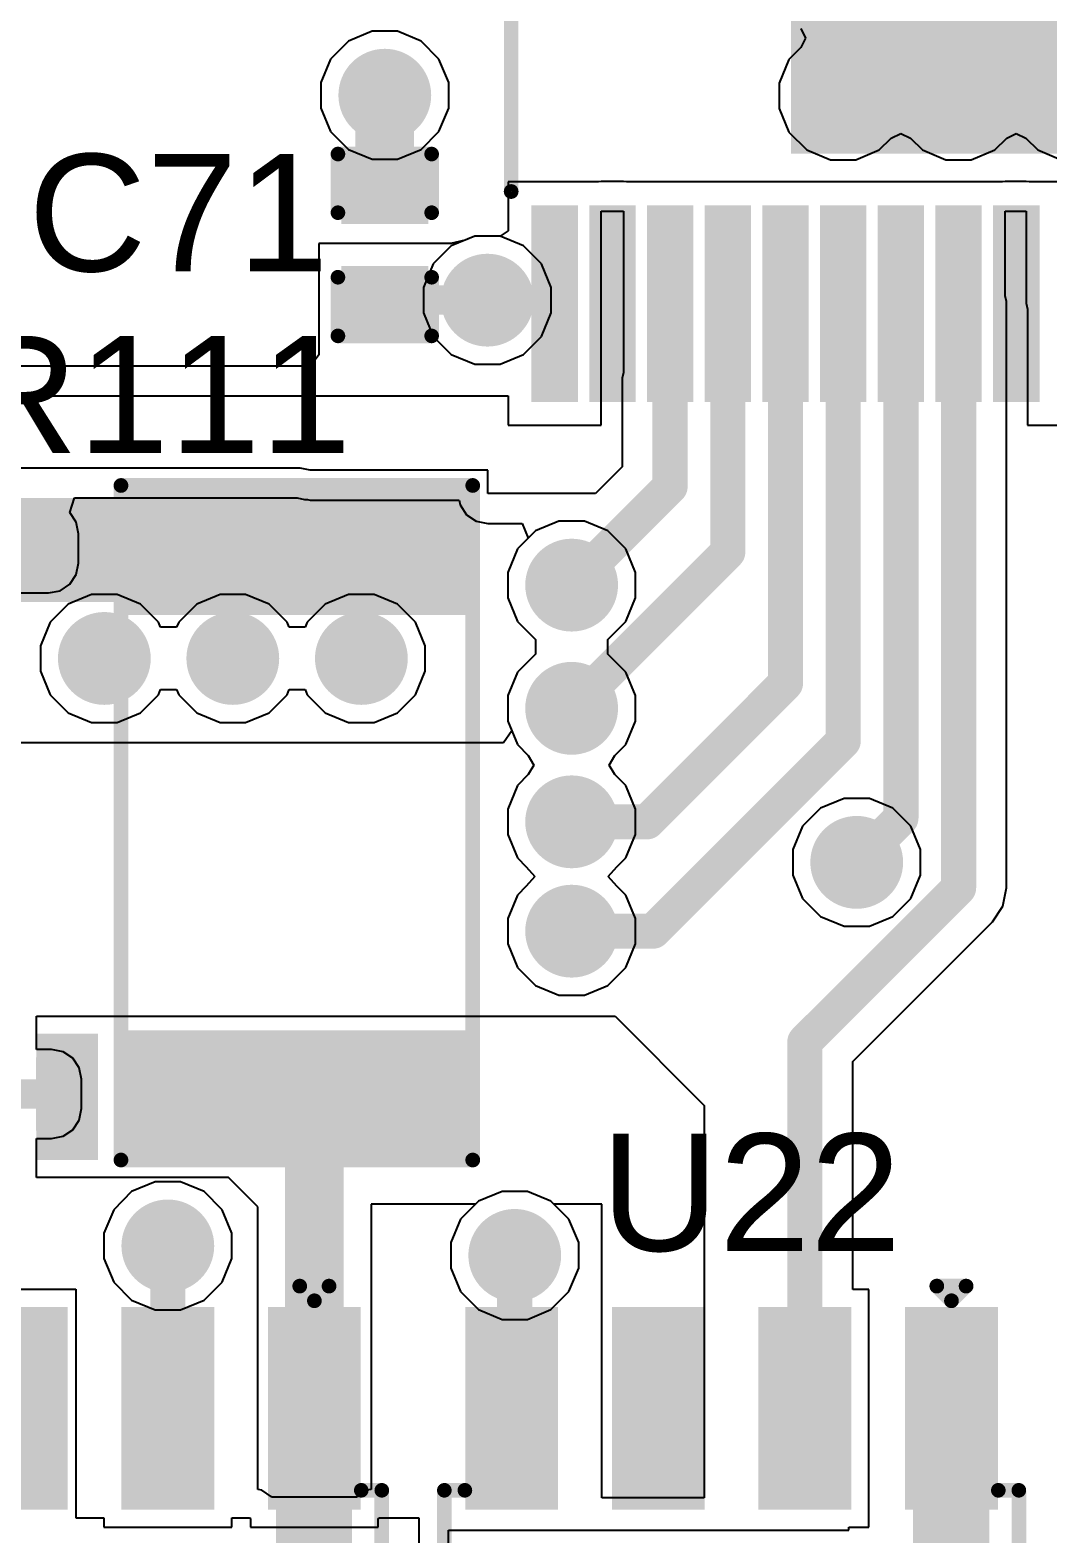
# Model space of a CAD drawing. Header units: millimetres. Extents: x 0 to 5423, y 0 to 5425.
# Drawn here: x 64.41 to 73.23, y 13.68 to 26.7 of the extents above; entities that cross this region are included whole.
import ezdxf

# ---------------------------------------------------------------- set-up
doc = ezdxf.new("R2010")
doc.units = ezdxf.units.MM
for name, color, linetype in [('BottomLayer', 5, 'Continuous'), ('BottomSolder', 6, 'Continuous'), ('TopLayer', 1, 'Continuous'), ('TopOverlay', 2, 'Continuous'), ('TopPaste', 8, 'Continuous'), ('TopSolder', 216, 'Continuous'), ('ViaHoleLayer', 16, 'Continuous')]:
    doc.layers.add(name, color=color, linetype=linetype)
doc.styles.add('Arial', font='', dxfattribs={"height": 0.2})
doc.styles.get('Arial').set_extended_font_data('Arial')

# ---------------------------------------------------------------- blocks, each defined once
blk = doc.blocks.new('N___T___P___56')
at = {"layer": 'TopLayer'}
for points in [[(-0.699, -0.318), (-0.699, 0.318), (-0.241, 0.318), (-0.241, -0.318)], [(0.241, -0.318), (0.241, 0.318), (0.699, 0.318), (0.699, -0.318)], [(-0.385, -0.127), (0.377, -0.127), (0.377, 0.127), (-0.385, 0.127)]]:
    blk.add_hatch(color=1, dxfattribs=at).paths.add_polyline_path(points)
at = {"layer": 'TopPaste'}
for points in [[(-0.699, -0.318), (-0.699, 0.318), (-0.241, 0.318), (-0.241, -0.318)], [(0.241, -0.318), (0.241, 0.318), (0.699, 0.318), (0.699, -0.318)]]:
    blk.add_hatch(color=8, dxfattribs=at).paths.add_polyline_path(points)
blk = doc.blocks.new('N___T___P___57')
at = {"layer": 'TopLayer'}
for points in [[(-0.699, -0.318), (-0.699, 0.318), (-0.241, 0.318), (-0.241, -0.318)], [(0.241, -0.318), (0.241, 0.318), (0.699, 0.318), (0.699, -0.318)], [(-0.384, -0.126), (0.378, -0.126), (0.378, 0.128), (-0.384, 0.128)]]:
    blk.add_hatch(color=1, dxfattribs=at).paths.add_polyline_path(points)
at = {"layer": 'TopPaste'}
for points in [[(-0.699, -0.318), (-0.699, 0.318), (-0.241, 0.318), (-0.241, -0.318)], [(0.241, -0.318), (0.241, 0.318), (0.699, 0.318), (0.699, -0.318)]]:
    blk.add_hatch(color=8, dxfattribs=at).paths.add_polyline_path(points)
blk = doc.blocks.new('SOIC_8_120')
at = {"layer": 'TopLayer'}
for points in [[(-1.925, 2.205), (-1.925, 1.605), (-3.475, 1.605), (-3.475, 2.205)], [(3.475, 2.205), (3.475, 1.605), (1.925, 1.605), (1.925, 2.205)], [(-1.925, 0.935), (-1.925, 0.335), (-3.475, 0.335), (-3.475, 0.935)], [(3.475, 0.935), (3.475, 0.335), (1.925, 0.335), (1.925, 0.935)], [(-1.925, -0.335), (-1.925, -0.935), (-3.475, -0.935), (-3.475, -0.335)], [(3.475, -0.335), (3.475, -0.935), (1.925, -0.935), (1.925, -0.335)], [(-1.925, -1.605), (-1.925, -2.205), (-3.475, -2.205), (-3.475, -1.605)], [(3.475, -1.605), (3.475, -2.205), (1.925, -2.205), (1.925, -1.605)]]:
    blk.add_hatch(color=1, dxfattribs=at).paths.add_polyline_path(points)
at = {"layer": 'TopOverlay'}
blk.add_hatch(color=2, dxfattribs=at).paths.add_polyline_path([(-1.828, 1.571), (-1.498, 1.571), (-1.498, 2.232), (-1.828, 2.232)])
at = {"layer": 'TopPaste'}
for points in [[(-1.925, 2.205), (-1.925, 1.605), (-3.475, 1.605), (-3.475, 2.205)], [(3.475, 2.205), (3.475, 1.605), (1.925, 1.605), (1.925, 2.205)], [(-1.925, 0.935), (-1.925, 0.335), (-3.475, 0.335), (-3.475, 0.935)], [(3.475, 0.935), (3.475, 0.335), (1.925, 0.335), (1.925, 0.935)], [(-1.925, -0.335), (-1.925, -0.935), (-3.475, -0.935), (-3.475, -0.335)], [(3.475, -0.335), (3.475, -0.935), (1.925, -0.935), (1.925, -0.335)], [(-1.925, -1.605), (-1.925, -2.205), (-3.475, -2.205), (-3.475, -1.605)], [(3.475, -1.605), (3.475, -2.205), (1.925, -2.205), (1.925, -1.605)]]:
    blk.add_hatch(color=8, dxfattribs=at).paths.add_polyline_path(points)
at = {"layer": 'TopSolder'}
for points in [[(-1.823, 2.307), (-1.823, 1.503), (-3.577, 1.503), (-3.577, 2.307)], [(3.577, 2.307), (3.577, 1.503), (1.823, 1.503), (1.823, 2.307)], [(-1.823, 1.037), (-1.823, 0.233), (-3.577, 0.233), (-3.577, 1.037)], [(3.577, 1.037), (3.577, 0.233), (1.823, 0.233), (1.823, 1.037)], [(-1.823, -0.233), (-1.823, -1.037), (-3.577, -1.037), (-3.577, -0.233)], [(3.577, -0.233), (3.577, -1.037), (1.823, -1.037), (1.823, -0.233)], [(-1.823, -1.503), (-1.823, -2.307), (-3.577, -2.307), (-3.577, -1.503)], [(3.577, -1.503), (3.577, -2.307), (1.823, -2.307), (1.823, -1.503)]]:
    blk.add_hatch(color=216, dxfattribs=at).paths.add_polyline_path(points)
at = {"layer": 'TopOverlay', "const_width": 0.127}
for points in [[(1.991, 2.489), (-1.991, 2.489)], [(-1.991, 2.311), (-1.991, 2.489)], [(1.991, 2.311), (1.991, 2.489)], [(-3.759, 1.778), (-3.759, 2.032)], [(-3.632, 1.905), (-3.759, 2.032)], [(-3.759, 1.778), (-3.632, 1.905)], [(-1.991, -2.489), (-1.991, -2.311)], [(1.991, -2.489), (1.991, -2.311)], [(1.991, -2.489), (-1.991, -2.489)]]:
    blk.add_lwpolyline(points, dxfattribs=at)
at = {"layer": 'TopOverlay', "const_width": 0.0635}
for points in [[(-2.022, 2.489, 1), (-1.959, 2.489, 1)], [(-2.022, 2.489, 1), (-1.959, 2.489, 1)], [(1.959, 2.489, 1), (2.022, 2.489, 1)], [(1.959, 2.489, 1), (2.022, 2.489, 1)], [(-2.022, 2.311, 1), (-1.959, 2.311, 1)], [(1.959, 2.311, 1), (2.022, 2.311, 1)], [(-3.791, 2.032, 1), (-3.727, 2.032, 1)], [(-3.791, 2.032, 1), (-3.727, 2.032, 1)], [(-3.664, 1.905, 1), (-3.6, 1.905, 1)], [(-3.664, 1.905, 1), (-3.6, 1.905, 1)], [(-3.791, 1.778, 1), (-3.727, 1.778, 1)], [(-3.791, 1.778, 1), (-3.727, 1.778, 1)], [(-2.022, -2.311, 1), (-1.959, -2.311, 1)], [(1.959, -2.311, 1), (2.022, -2.311, 1)], [(-2.022, -2.489, 1), (-1.959, -2.489, 1)], [(-2.022, -2.489, 1), (-1.959, -2.489, 1)], [(1.959, -2.489, 1), (2.022, -2.489, 1)], [(1.959, -2.489, 1), (2.022, -2.489, 1)]]:
    blk.add_lwpolyline(points, format="xyb", close=True, dxfattribs=at)
blk = doc.blocks.new('SOIC_8_121')
at = {"layer": 'TopLayer'}
for points in [[(-1.925, 2.205), (-1.925, 1.605), (-3.475, 1.605), (-3.475, 2.205)], [(3.475, 2.205), (3.475, 1.605), (1.925, 1.605), (1.925, 2.205)], [(-1.925, 0.935), (-1.925, 0.335), (-3.475, 0.335), (-3.475, 0.935)], [(3.475, 0.935), (3.475, 0.335), (1.925, 0.335), (1.925, 0.935)], [(-1.925, -0.335), (-1.925, -0.935), (-3.475, -0.935), (-3.475, -0.335)], [(3.475, -0.335), (3.475, -0.935), (1.925, -0.935), (1.925, -0.335)], [(-1.925, -1.605), (-1.925, -2.205), (-3.475, -2.205), (-3.475, -1.605)], [(3.475, -1.605), (3.475, -2.205), (1.925, -2.205), (1.925, -1.605)]]:
    blk.add_hatch(color=1, dxfattribs=at).paths.add_polyline_path(points)
at = {"layer": 'TopOverlay'}
blk.add_hatch(color=2, dxfattribs=at).paths.add_polyline_path([(-1.828, 1.572), (-1.498, 1.572), (-1.498, 2.232), (-1.828, 2.232)])
at = {"layer": 'TopPaste'}
for points in [[(-1.925, 2.205), (-1.925, 1.605), (-3.475, 1.605), (-3.475, 2.205)], [(3.475, 2.205), (3.475, 1.605), (1.925, 1.605), (1.925, 2.205)], [(-1.925, 0.935), (-1.925, 0.335), (-3.475, 0.335), (-3.475, 0.935)], [(3.475, 0.935), (3.475, 0.335), (1.925, 0.335), (1.925, 0.935)], [(-1.925, -0.335), (-1.925, -0.935), (-3.475, -0.935), (-3.475, -0.335)], [(3.475, -0.335), (3.475, -0.935), (1.925, -0.935), (1.925, -0.335)], [(-1.925, -1.605), (-1.925, -2.205), (-3.475, -2.205), (-3.475, -1.605)], [(3.475, -1.605), (3.475, -2.205), (1.925, -2.205), (1.925, -1.605)]]:
    blk.add_hatch(color=8, dxfattribs=at).paths.add_polyline_path(points)
at = {"layer": 'TopSolder'}
for points in [[(-1.823, 2.307), (-1.823, 1.503), (-3.577, 1.503), (-3.577, 2.307)], [(3.577, 2.307), (3.577, 1.503), (1.823, 1.503), (1.823, 2.307)], [(-1.823, 1.037), (-1.823, 0.233), (-3.577, 0.233), (-3.577, 1.037)], [(3.577, 1.037), (3.577, 0.233), (1.823, 0.233), (1.823, 1.037)], [(-1.823, -0.233), (-1.823, -1.037), (-3.577, -1.037), (-3.577, -0.233)], [(3.577, -0.233), (3.577, -1.037), (1.823, -1.037), (1.823, -0.233)], [(-1.823, -1.503), (-1.823, -2.307), (-3.577, -2.307), (-3.577, -1.503)], [(3.577, -1.503), (3.577, -2.307), (1.823, -2.307), (1.823, -1.503)]]:
    blk.add_hatch(color=216, dxfattribs=at).paths.add_polyline_path(points)
at = {"layer": 'TopOverlay', "const_width": 0.127}
for points in [[(1.991, 2.489), (-1.991, 2.489)], [(-1.991, 2.311), (-1.991, 2.489)], [(1.991, 2.311), (1.991, 2.489)], [(-3.759, 1.778), (-3.759, 2.032)], [(-3.632, 1.905), (-3.759, 2.032)], [(-3.759, 1.778), (-3.632, 1.905)], [(-1.991, -2.489), (-1.991, -2.311)], [(1.991, -2.489), (1.991, -2.311)], [(1.991, -2.489), (-1.991, -2.489)]]:
    blk.add_lwpolyline(points, dxfattribs=at)
at = {"layer": 'TopOverlay', "const_width": 0.0635}
for points in [[(-2.022, 2.489, 1), (-1.959, 2.489, 1)], [(-2.022, 2.489, 1), (-1.959, 2.489, 1)], [(1.959, 2.489, 1), (2.022, 2.489, 1)], [(1.959, 2.489, 1), (2.022, 2.489, 1)], [(-2.022, 2.311, 1), (-1.959, 2.311, 1)], [(1.959, 2.311, 1), (2.022, 2.311, 1)], [(-3.791, 2.032, 1), (-3.727, 2.032, 1)], [(-3.791, 2.032, 1), (-3.727, 2.032, 1)], [(-3.664, 1.905, 1), (-3.6, 1.905, 1)], [(-3.664, 1.905, 1), (-3.6, 1.905, 1)], [(-3.791, 1.778, 1), (-3.727, 1.778, 1)], [(-3.791, 1.778, 1), (-3.727, 1.778, 1)], [(-2.022, -2.311, 1), (-1.959, -2.311, 1)], [(1.959, -2.311, 1), (2.022, -2.311, 1)], [(-2.022, -2.489, 1), (-1.959, -2.489, 1)], [(-2.022, -2.489, 1), (-1.959, -2.489, 1)], [(1.959, -2.489, 1), (2.022, -2.489, 1)], [(1.959, -2.489, 1), (2.022, -2.489, 1)]]:
    blk.add_lwpolyline(points, format="xyb", close=True, dxfattribs=at)
blk = doc.blocks.new('HTSSOP_38_EP_4_4___129')
at = {"layer": 'BottomLayer'}
h = blk.add_hatch(color=5, dxfattribs=at)
edge = h.paths.add_edge_path()
edge.add_arc((1, 0), 0.3, 0, 360)
h = blk.add_hatch(color=5, dxfattribs=at)
edge = h.paths.add_edge_path()
edge.add_arc((1, -1), 0.3, 0, 360)
h = blk.add_hatch(color=5, dxfattribs=at)
edge = h.paths.add_edge_path()
edge.add_arc((1, -2), 0.3, 0, 360)
at = {"layer": 'BottomSolder'}
h = blk.add_hatch(color=6, dxfattribs=at)
edge = h.paths.add_edge_path()
edge.add_arc((1, 0), 0.402, 0, 360)
h = blk.add_hatch(color=6, dxfattribs=at)
edge = h.paths.add_edge_path()
edge.add_arc((1, -1), 0.402, 0, 360)
h = blk.add_hatch(color=6, dxfattribs=at)
edge = h.paths.add_edge_path()
edge.add_arc((1, -2), 0.402, 0, 360)
at = {"layer": 'TopLayer'}
for points in [[(1.45, 2.4), (1.45, -2.4), (-1.45, -2.4), (-1.45, 2.4)], [(3.6, -0.35), (3.6, -0.65), (2, -0.65), (2, -0.35)], [(3.6, -0.85), (3.6, -1.15), (2, -1.15), (2, -0.85)], [(3.6, -1.35), (3.6, -1.65), (2, -1.65), (2, -1.35)], [(3.6, -1.85), (3.6, -2.15), (2, -2.15), (2, -1.85)], [(3.6, -2.35), (3.6, -2.65), (2, -2.65), (2, -2.35)], [(3.6, -2.85), (3.6, -3.15), (2, -3.15), (2, -2.85)], [(3.6, -3.35), (3.6, -3.65), (2, -3.65), (2, -3.35)], [(3.6, -3.85), (3.6, -4.15), (2, -4.15), (2, -3.85)], [(3.6, -4.35), (3.6, -4.65), (2, -4.65), (2, -4.35)]]:
    blk.add_hatch(color=1, dxfattribs=at).paths.add_polyline_path(points)
h = blk.add_hatch(color=1, dxfattribs=at)
edge = h.paths.add_edge_path()
edge.add_arc((1, 0), 0.3, 0, 360)
h = blk.add_hatch(color=1, dxfattribs=at)
edge = h.paths.add_edge_path()
edge.add_arc((1, -1), 0.3, 0, 360)
h = blk.add_hatch(color=1, dxfattribs=at)
edge = h.paths.add_edge_path()
edge.add_arc((1, -2), 0.3, 0, 360)
at = {"layer": 'TopPaste'}
for points in [[(1.45, 2.4), (1.45, -2.4), (-1.45, -2.4), (-1.45, 2.4)], [(3.6, -0.35), (3.6, -0.65), (2, -0.65), (2, -0.35)], [(3.6, -0.85), (3.6, -1.15), (2, -1.15), (2, -0.85)], [(3.6, -1.35), (3.6, -1.65), (2, -1.65), (2, -1.35)], [(3.6, -1.85), (3.6, -2.15), (2, -2.15), (2, -1.85)], [(3.6, -2.35), (3.6, -2.65), (2, -2.65), (2, -2.35)], [(3.6, -2.85), (3.6, -3.15), (2, -3.15), (2, -2.85)], [(3.6, -3.35), (3.6, -3.65), (2, -3.65), (2, -3.35)], [(3.6, -3.85), (3.6, -4.15), (2, -4.15), (2, -3.85)], [(3.6, -4.35), (3.6, -4.65), (2, -4.65), (2, -4.35)]]:
    blk.add_hatch(color=8, dxfattribs=at).paths.add_polyline_path(points)
at = {"layer": 'TopSolder'}
for points in [[(1.501, 2.451), (1.501, -2.451), (-1.501, -2.451), (-1.501, 2.451)], [(3.651, -0.299), (3.651, -0.701), (1.949, -0.701), (1.949, -0.299)], [(3.651, -0.799), (3.651, -1.201), (1.949, -1.201), (1.949, -0.799)], [(3.651, -1.299), (3.651, -1.701), (1.949, -1.701), (1.949, -1.299)], [(3.651, -1.799), (3.651, -2.201), (1.949, -2.201), (1.949, -1.799)], [(3.651, -2.299), (3.651, -2.701), (1.949, -2.701), (1.949, -2.299)], [(3.651, -2.799), (3.651, -3.201), (1.949, -3.201), (1.949, -2.799)], [(3.651, -3.299), (3.651, -3.701), (1.949, -3.701), (1.949, -3.299)], [(3.651, -3.799), (3.651, -4.201), (1.949, -4.201), (1.949, -3.799)], [(3.651, -4.299), (3.651, -4.701), (1.949, -4.701), (1.949, -4.299)]]:
    blk.add_hatch(color=216, dxfattribs=at).paths.add_polyline_path(points)
h = blk.add_hatch(color=216, dxfattribs=at)
edge = h.paths.add_edge_path()
edge.add_arc((1, 0), 0.402, 0, 360)
h = blk.add_hatch(color=216, dxfattribs=at)
edge = h.paths.add_edge_path()
edge.add_arc((1, -1), 0.402, 0, 360)
h = blk.add_hatch(color=216, dxfattribs=at)
edge = h.paths.add_edge_path()
edge.add_arc((1, -2), 0.402, 0, 360)
at = {"layer": 'ViaHoleLayer'}
h = blk.add_hatch(color=16, dxfattribs=at)
edge = h.paths.add_edge_path()
edge.add_arc((1, -1), 0.15, 0, 360)
h = blk.add_hatch(color=16, dxfattribs=at)
edge = h.paths.add_edge_path()
edge.add_arc((1, -2), 0.15, 0, 360)
at = {"layer": 'TopOverlay', "const_width": 0.127}
blk.add_lwpolyline([(1.829, -4.877), (-1.854, -4.877)], dxfattribs=at)
at = {"layer": 'TopOverlay', "const_width": 0.0635}
blk.add_lwpolyline([(1.797, -4.877, 1), (1.861, -4.877, 1)], format="xyb", close=True, dxfattribs=at)
blk = doc.blocks.new('RES_2010_193')
at = {"layer": 'TopLayer'}
for points in [[(-2.8, 1.4), (-1.9, 1.4), (-1.9, -1.4), (-2.8, -1.4)], [(1.9, 1.4), (2.8, 1.4), (2.8, -1.4), (1.9, -1.4)]]:
    blk.add_hatch(color=1, dxfattribs=at).paths.add_polyline_path(points)
at = {"layer": 'TopPaste'}
for points in [[(-2.8, 1.4), (-1.9, 1.4), (-1.9, -1.4), (-2.8, -1.4)], [(1.9, 1.4), (2.8, 1.4), (2.8, -1.4), (1.9, -1.4)]]:
    blk.add_hatch(color=8, dxfattribs=at).paths.add_polyline_path(points)
at = {"layer": 'TopSolder'}
for points in [[(-2.902, 1.502), (-1.798, 1.502), (-1.798, -1.502), (-2.902, -1.502)], [(1.798, 1.502), (2.902, 1.502), (2.902, -1.502), (1.798, -1.502)]]:
    blk.add_hatch(color=216, dxfattribs=at).paths.add_polyline_path(points)
at = {"layer": 'TopOverlay', "const_width": 0.127}
for points in [[(-2.921, -1.524), (-2.921, 1.524)], [(2.921, 1.524), (-2.921, 1.524)], [(2.921, -1.524), (2.921, 1.524)], [(2.921, -1.524), (-2.921, -1.524)]]:
    blk.add_lwpolyline(points, dxfattribs=at)
at = {"layer": 'TopOverlay', "const_width": 0.0635}
for points in [[(-2.953, 1.524, 1), (-2.889, 1.524, 1)], [(-2.953, 1.524, 1), (-2.889, 1.524, 1)], [(2.889, 1.524, 1), (2.953, 1.524, 1)], [(2.889, 1.524, 1), (2.953, 1.524, 1)], [(-2.953, -1.524, 1), (-2.889, -1.524, 1)], [(-2.953, -1.524, 1), (-2.889, -1.524, 1)], [(2.889, -1.524, 1), (2.953, -1.524, 1)], [(2.889, -1.524, 1), (2.953, -1.524, 1)]]:
    blk.add_lwpolyline(points, format="xyb", close=True, dxfattribs=at)
blk = doc.blocks.new('C___0402_355')
at = {"layer": 'TopLayer'}
for points in [[(-0.699, -0.318), (-0.699, 0.318), (-0.241, 0.318), (-0.241, -0.318)], [(0.241, -0.318), (0.241, 0.318), (0.699, 0.318), (0.699, -0.318)]]:
    blk.add_hatch(color=1, dxfattribs=at).paths.add_polyline_path(points)
at = {"layer": 'TopPaste'}
for points in [[(-0.699, -0.318), (-0.699, 0.318), (-0.241, 0.318), (-0.241, -0.318)], [(0.241, -0.318), (0.241, 0.318), (0.699, 0.318), (0.699, -0.318)]]:
    blk.add_hatch(color=8, dxfattribs=at).paths.add_polyline_path(points)
at = {"layer": 'TopSolder'}
for points in [[(-0.758, -0.377), (-0.758, 0.377), (-0.181, 0.377), (-0.181, -0.377)], [(0.181, -0.377), (0.181, 0.377), (0.758, 0.377), (0.758, -0.377)]]:
    blk.add_hatch(color=216, dxfattribs=at).paths.add_polyline_path(points)
at = {"layer": 'TopOverlay', "const_width": 0.127}
for points in [[(-0.787, 0.406), (-0.787, -0.406)], [(-0.787, 0.406), (-0.279, 0.406)], [(0.279, 0.406), (0.787, 0.406)], [(0.787, 0.406), (0.787, -0.406)], [(-0.787, -0.406), (-0.279, -0.406)], [(0.279, -0.406), (0.787, -0.406)]]:
    blk.add_lwpolyline(points, dxfattribs=at)
at = {"layer": 'TopOverlay', "const_width": 0.0635}
for points in [[(-0.819, 0.406, 1), (-0.756, 0.406, 1)], [(-0.819, 0.406, 1), (-0.756, 0.406, 1)], [(-0.311, 0.406, 1), (-0.248, 0.406, 1)], [(0.248, 0.406, 1), (0.311, 0.406, 1)], [(0.756, 0.406, 1), (0.819, 0.406, 1)], [(0.756, 0.406, 1), (0.819, 0.406, 1)], [(-0.819, -0.406, 1), (-0.756, -0.406, 1)], [(-0.819, -0.406, 1), (-0.756, -0.406, 1)], [(-0.311, -0.406, 1), (-0.248, -0.406, 1)], [(0.248, -0.406, 1), (0.311, -0.406, 1)], [(0.756, -0.406, 1), (0.819, -0.406, 1)], [(0.756, -0.406, 1), (0.819, -0.406, 1)]]:
    blk.add_lwpolyline(points, format="xyb", close=True, dxfattribs=at)

msp = doc.modelspace()

# ---------------------------------------------------------------- hatches: boundary and pattern name
at = {"layer": 'BottomLayer'}
h = msp.add_hatch(color=5, dxfattribs=at)
edge = h.paths.add_edge_path()
edge.add_arc((67.488, 26.138), 0.3, 0, 360)
h = msp.add_hatch(color=5, dxfattribs=at)
edge = h.paths.add_edge_path()
edge.add_arc((68.377, 24.363), 0.3, 0, 360)
h = msp.add_hatch(color=5, dxfattribs=at)
edge = h.paths.add_edge_path()
edge.add_arc((69.107, 21.895), 0.3, 0, 360)
h = msp.add_hatch(color=5, dxfattribs=at)
edge = h.paths.add_edge_path()
edge.add_arc((65.058, 21.26), 0.3, 0, 360)
h = msp.add_hatch(color=5, dxfattribs=at)
edge = h.paths.add_edge_path()
edge.add_arc((66.171, 21.26), 0.3, 0, 360)
h = msp.add_hatch(color=5, dxfattribs=at)
edge = h.paths.add_edge_path()
edge.add_arc((67.285, 21.26), 0.3, 0, 360)
h = msp.add_hatch(color=5, dxfattribs=at)
edge = h.paths.add_edge_path()
edge.add_arc((69.107, 20.828), 0.3, 0, 360)
h = msp.add_hatch(color=5, dxfattribs=at)
edge = h.paths.add_edge_path()
edge.add_arc((69.107, 19.845), 0.3, 0, 360)
h = msp.add_hatch(color=5, dxfattribs=at)
edge = h.paths.add_edge_path()
edge.add_arc((71.577, 19.494), 0.3, 0, 360)
h = msp.add_hatch(color=5, dxfattribs=at)
edge = h.paths.add_edge_path()
edge.add_arc((69.107, 18.898), 0.3, 0, 360)
h = msp.add_hatch(color=5, dxfattribs=at)
edge = h.paths.add_edge_path()
edge.add_arc((65.608, 16.172), 0.3, 0, 360)
h = msp.add_hatch(color=5, dxfattribs=at)
edge = h.paths.add_edge_path()
edge.add_arc((68.614, 16.09), 0.3, 0, 360)
at = {"layer": 'BottomSolder'}
h = msp.add_hatch(color=6, dxfattribs=at)
edge = h.paths.add_edge_path()
edge.add_arc((67.488, 26.138), 0.402, 0, 360)
h = msp.add_hatch(color=6, dxfattribs=at)
edge = h.paths.add_edge_path()
edge.add_arc((68.377, 24.363), 0.402, 0, 360)
h = msp.add_hatch(color=6, dxfattribs=at)
edge = h.paths.add_edge_path()
edge.add_arc((69.107, 21.895), 0.402, 0, 360)
h = msp.add_hatch(color=6, dxfattribs=at)
edge = h.paths.add_edge_path()
edge.add_arc((65.058, 21.26), 0.402, 0, 360)
h = msp.add_hatch(color=6, dxfattribs=at)
edge = h.paths.add_edge_path()
edge.add_arc((66.171, 21.26), 0.402, 0, 360)
h = msp.add_hatch(color=6, dxfattribs=at)
edge = h.paths.add_edge_path()
edge.add_arc((67.285, 21.26), 0.402, 0, 360)
h = msp.add_hatch(color=6, dxfattribs=at)
edge = h.paths.add_edge_path()
edge.add_arc((69.107, 20.828), 0.402, 0, 360)
h = msp.add_hatch(color=6, dxfattribs=at)
edge = h.paths.add_edge_path()
edge.add_arc((69.107, 19.845), 0.402, 0, 360)
h = msp.add_hatch(color=6, dxfattribs=at)
edge = h.paths.add_edge_path()
edge.add_arc((71.577, 19.494), 0.402, 0, 360)
h = msp.add_hatch(color=6, dxfattribs=at)
edge = h.paths.add_edge_path()
edge.add_arc((69.107, 18.898), 0.402, 0, 360)
h = msp.add_hatch(color=6, dxfattribs=at)
edge = h.paths.add_edge_path()
edge.add_arc((65.608, 16.172), 0.402, 0, 360)
h = msp.add_hatch(color=6, dxfattribs=at)
edge = h.paths.add_edge_path()
edge.add_arc((68.614, 16.09), 0.402, 0, 360)
at = {"layer": 'TopLayer'}
h = msp.add_hatch(color=1, dxfattribs=at)
edge = h.paths.add_edge_path()
edge.add_arc((67.488, 26.138), 0.3, 0, 360)
h = msp.add_hatch(color=1, dxfattribs=at)
edge = h.paths.add_edge_path()
edge.add_arc((68.377, 24.363), 0.3, 0, 360)
for points in [[(64.292, 21.75), (66.756, 21.75), (66.756, 22.65), (64.292, 22.65)], [(65.003, 18.009), (64.47, 18.009), (64.47, 16.916), (65.003, 16.916)]]:
    msp.add_hatch(color=1, dxfattribs=at).paths.add_polyline_path(points)
h = msp.add_hatch(color=1, dxfattribs=at)
edge = h.paths.add_edge_path()
edge.add_arc((69.107, 21.895), 0.3, 0, 360)
h = msp.add_hatch(color=1, dxfattribs=at)
edge = h.paths.add_edge_path()
edge.add_arc((65.058, 21.26), 0.3, 0, 360)
h = msp.add_hatch(color=1, dxfattribs=at)
edge = h.paths.add_edge_path()
edge.add_arc((66.171, 21.26), 0.3, 0, 360)
h = msp.add_hatch(color=1, dxfattribs=at)
edge = h.paths.add_edge_path()
edge.add_arc((67.285, 21.26), 0.3, 0, 360)
h = msp.add_hatch(color=1, dxfattribs=at)
edge = h.paths.add_edge_path()
edge.add_arc((69.107, 20.828), 0.3, 0, 360)
h = msp.add_hatch(color=1, dxfattribs=at)
edge = h.paths.add_edge_path()
edge.add_arc((69.107, 19.845), 0.3, 0, 360)
h = msp.add_hatch(color=1, dxfattribs=at)
edge = h.paths.add_edge_path()
edge.add_arc((71.577, 19.494), 0.3, 0, 360)
h = msp.add_hatch(color=1, dxfattribs=at)
edge = h.paths.add_edge_path()
edge.add_arc((69.107, 18.898), 0.3, 0, 360)
h = msp.add_hatch(color=1, dxfattribs=at)
edge = h.paths.add_edge_path()
edge.add_arc((65.608, 16.172), 0.3, 0, 360)
h = msp.add_hatch(color=1, dxfattribs=at)
edge = h.paths.add_edge_path()
edge.add_arc((68.614, 16.09), 0.3, 0, 360)
at = {"layer": 'TopSolder'}
h = msp.add_hatch(color=216, dxfattribs=at)
edge = h.paths.add_edge_path()
edge.add_arc((67.488, 26.138), 0.402, 0, 360)
h = msp.add_hatch(color=216, dxfattribs=at)
edge = h.paths.add_edge_path()
edge.add_arc((68.377, 24.363), 0.402, 0, 360)
h = msp.add_hatch(color=216, dxfattribs=at)
edge = h.paths.add_edge_path()
edge.add_arc((69.107, 21.895), 0.402, 0, 360)
h = msp.add_hatch(color=216, dxfattribs=at)
edge = h.paths.add_edge_path()
edge.add_arc((65.058, 21.26), 0.402, 0, 360)
h = msp.add_hatch(color=216, dxfattribs=at)
edge = h.paths.add_edge_path()
edge.add_arc((66.171, 21.26), 0.402, 0, 360)
h = msp.add_hatch(color=216, dxfattribs=at)
edge = h.paths.add_edge_path()
edge.add_arc((67.285, 21.26), 0.402, 0, 360)
h = msp.add_hatch(color=216, dxfattribs=at)
edge = h.paths.add_edge_path()
edge.add_arc((69.107, 20.828), 0.402, 0, 360)
h = msp.add_hatch(color=216, dxfattribs=at)
edge = h.paths.add_edge_path()
edge.add_arc((69.107, 19.845), 0.402, 0, 360)
h = msp.add_hatch(color=216, dxfattribs=at)
edge = h.paths.add_edge_path()
edge.add_arc((71.577, 19.494), 0.402, 0, 360)
h = msp.add_hatch(color=216, dxfattribs=at)
edge = h.paths.add_edge_path()
edge.add_arc((69.107, 18.898), 0.402, 0, 360)
h = msp.add_hatch(color=216, dxfattribs=at)
edge = h.paths.add_edge_path()
edge.add_arc((65.608, 16.172), 0.402, 0, 360)
h = msp.add_hatch(color=216, dxfattribs=at)
edge = h.paths.add_edge_path()
edge.add_arc((68.614, 16.09), 0.402, 0, 360)
at = {"layer": 'ViaHoleLayer'}
h = msp.add_hatch(color=16, dxfattribs=at)
edge = h.paths.add_edge_path()
edge.add_arc((67.488, 26.138), 0.15, 0, 360)
h = msp.add_hatch(color=16, dxfattribs=at)
edge = h.paths.add_edge_path()
edge.add_arc((68.377, 24.363), 0.15, 0, 360)
h = msp.add_hatch(color=16, dxfattribs=at)
edge = h.paths.add_edge_path()
edge.add_arc((69.107, 21.895), 0.15, 0, 360)
h = msp.add_hatch(color=16, dxfattribs=at)
edge = h.paths.add_edge_path()
edge.add_arc((65.058, 21.26), 0.15, 0, 360)
h = msp.add_hatch(color=16, dxfattribs=at)
edge = h.paths.add_edge_path()
edge.add_arc((66.171, 21.26), 0.15, 0, 360)
h = msp.add_hatch(color=16, dxfattribs=at)
edge = h.paths.add_edge_path()
edge.add_arc((67.285, 21.26), 0.15, 0, 360)
h = msp.add_hatch(color=16, dxfattribs=at)
edge = h.paths.add_edge_path()
edge.add_arc((69.107, 20.828), 0.15, 0, 360)
h = msp.add_hatch(color=16, dxfattribs=at)
edge = h.paths.add_edge_path()
edge.add_arc((69.107, 19.845), 0.15, 0, 360)
h = msp.add_hatch(color=16, dxfattribs=at)
edge = h.paths.add_edge_path()
edge.add_arc((71.577, 19.494), 0.15, 0, 360)
h = msp.add_hatch(color=16, dxfattribs=at)
edge = h.paths.add_edge_path()
edge.add_arc((69.107, 18.898), 0.15, 0, 360)
h = msp.add_hatch(color=16, dxfattribs=at)
edge = h.paths.add_edge_path()
edge.add_arc((65.608, 16.172), 0.15, 0, 360)
h = msp.add_hatch(color=16, dxfattribs=at)
edge = h.paths.add_edge_path()
edge.add_arc((68.614, 16.09), 0.15, 0, 360)

# ---------------------------------------------------------------- linework, layer by layer
at = {"layer": 'BottomLayer'}
for p, q in [((71.093, 26.716), (71.132, 26.633)), ((67.174, 26.607), (67.018, 26.451)), ((67.378, 26.692), (67.174, 26.607)), ((67.598, 26.692), (67.378, 26.692)), ((67.802, 26.607), (67.598, 26.692)), ((67.957, 26.451), (67.802, 26.607)), ((71.132, 26.633), (71.093, 26.55)), ((67.018, 26.451), (66.934, 26.248)), ((68.042, 26.248), (67.957, 26.451)), ((70.99, 26.447), (70.906, 26.243)), ((71.093, 26.55), (70.99, 26.447)), ((66.934, 26.248), (66.934, 26.027)), ((68.042, 26.027), (68.042, 26.248)), ((70.906, 26.243), (70.906, 26.023)), ((66.934, 26.027), (67.018, 25.824)), ((67.957, 25.824), (68.042, 26.027)), ((70.906, 26.023), (70.99, 25.819)), ((67.018, 25.824), (67.174, 25.668)), ((67.802, 25.668), (67.957, 25.824)), ((70.99, 25.819), (71.146, 25.664)), ((71.877, 25.767), (71.96, 25.805)), ((71.96, 25.805), (72.043, 25.767)), ((72.877, 25.767), (72.96, 25.805)), ((72.96, 25.805), (73.043, 25.767)), ((67.174, 25.668), (67.378, 25.584)), ((67.598, 25.584), (67.802, 25.668)), ((71.146, 25.664), (71.349, 25.579)), ((71.57, 25.579), (71.773, 25.664)), ((71.773, 25.664), (71.877, 25.767)), ((72.043, 25.767), (72.146, 25.664)), ((72.146, 25.664), (72.349, 25.579)), ((72.57, 25.579), (72.773, 25.664)), ((72.773, 25.664), (72.877, 25.767)), ((73.043, 25.767), (73.146, 25.664)), ((73.146, 25.664), (73.349, 25.579)), ((67.378, 25.584), (67.598, 25.584)), ((71.349, 25.579), (71.57, 25.579)), ((72.349, 25.579), (72.57, 25.579)), ((68.267, 24.917), (68.063, 24.833)), ((68.487, 24.917), (68.267, 24.917)), ((68.691, 24.833), (68.487, 24.917)), ((68.063, 24.833), (67.907, 24.677)), ((68.846, 24.677), (68.691, 24.833)), ((67.907, 24.677), (67.823, 24.473)), ((68.931, 24.473), (68.846, 24.677)), ((67.823, 24.473), (67.823, 24.253)), ((68.931, 24.253), (68.931, 24.473)), ((67.823, 24.253), (67.907, 24.049)), ((68.846, 24.049), (68.931, 24.253)), ((67.907, 24.049), (68.063, 23.893)), ((68.691, 23.893), (68.846, 24.049)), ((68.063, 23.893), (68.267, 23.809)), ((68.487, 23.809), (68.691, 23.893)), ((68.267, 23.809), (68.487, 23.809)), ((68.996, 22.449), (68.793, 22.364)), ((69.217, 22.449), (68.996, 22.449)), ((69.42, 22.364), (69.217, 22.449)), ((68.793, 22.364), (68.637, 22.209)), ((69.576, 22.209), (69.42, 22.364)), ((68.637, 22.209), (68.553, 22.005)), ((69.661, 22.005), (69.576, 22.209)), ((68.553, 22.005), (68.553, 21.785)), ((69.661, 21.785), (69.661, 22.005)), ((64.948, 21.814), (64.744, 21.729)), ((65.168, 21.814), (64.948, 21.814)), ((65.372, 21.729), (65.168, 21.814)), ((66.061, 21.814), (65.858, 21.729)), ((66.282, 21.814), (66.061, 21.814)), ((66.485, 21.729), (66.282, 21.814)), ((67.174, 21.814), (66.971, 21.729)), ((67.395, 21.814), (67.174, 21.814)), ((67.598, 21.729), (67.395, 21.814)), ((68.553, 21.785), (68.637, 21.581)), ((69.576, 21.581), (69.661, 21.785)), ((64.744, 21.729), (64.588, 21.574)), ((65.528, 21.574), (65.372, 21.729)), ((65.858, 21.729), (65.702, 21.574)), ((66.641, 21.574), (66.485, 21.729)), ((66.971, 21.729), (66.815, 21.574)), ((67.754, 21.574), (67.598, 21.729)), ((64.588, 21.574), (64.504, 21.37)), ((65.546, 21.53), (65.528, 21.574)), ((65.683, 21.53), (65.546, 21.53)), ((65.702, 21.574), (65.683, 21.53)), ((66.659, 21.53), (66.641, 21.574)), ((66.797, 21.53), (66.659, 21.53)), ((66.815, 21.574), (66.797, 21.53)), ((67.839, 21.37), (67.754, 21.574)), ((68.637, 21.581), (68.793, 21.425)), ((69.42, 21.425), (69.576, 21.581)), ((64.504, 21.37), (64.504, 21.15)), ((67.839, 21.15), (67.839, 21.37)), ((68.793, 21.425), (68.793, 21.425)), ((68.793, 21.425), (68.793, 21.298)), ((69.42, 21.298), (69.42, 21.425)), ((69.42, 21.425), (69.42, 21.425)), ((68.793, 21.298), (68.637, 21.142)), ((68.793, 21.298), (68.793, 21.298)), ((69.576, 21.142), (69.42, 21.298)), ((69.42, 21.298), (69.42, 21.298)), ((64.504, 21.15), (64.588, 20.946)), ((67.754, 20.946), (67.839, 21.15)), ((68.637, 21.142), (68.553, 20.938)), ((69.661, 20.938), (69.576, 21.142)), ((65.528, 20.946), (65.546, 20.99)), ((65.546, 20.99), (65.683, 20.99)), ((65.683, 20.99), (65.702, 20.946)), ((66.641, 20.946), (66.659, 20.99)), ((66.659, 20.99), (66.797, 20.99)), ((66.797, 20.99), (66.815, 20.946)), ((64.588, 20.946), (64.744, 20.79)), ((65.372, 20.79), (65.528, 20.946)), ((65.702, 20.946), (65.858, 20.79)), ((66.485, 20.79), (66.641, 20.946)), ((66.815, 20.946), (66.971, 20.79)), ((67.598, 20.79), (67.754, 20.946)), ((68.553, 20.938), (68.553, 20.718)), ((69.661, 20.718), (69.661, 20.938)), ((64.744, 20.79), (64.948, 20.706)), ((65.168, 20.706), (65.372, 20.79)), ((65.858, 20.79), (66.061, 20.706)), ((66.282, 20.706), (66.485, 20.79)), ((66.971, 20.79), (67.174, 20.706)), ((67.395, 20.706), (67.598, 20.79)), ((68.553, 20.718), (68.637, 20.514)), ((69.576, 20.514), (69.661, 20.718)), ((64.948, 20.706), (65.168, 20.706)), ((66.061, 20.706), (66.282, 20.706)), ((67.174, 20.706), (67.395, 20.706)), ((68.637, 20.514), (68.731, 20.42)), ((69.482, 20.42), (69.576, 20.514)), ((68.731, 20.42), (68.78, 20.337)), ((68.78, 20.337), (68.731, 20.254)), ((69.433, 20.337), (69.482, 20.42)), ((69.482, 20.254), (69.433, 20.337)), ((68.731, 20.254), (68.637, 20.159)), ((69.576, 20.159), (69.482, 20.254)), ((68.637, 20.159), (68.553, 19.956)), ((69.661, 19.956), (69.576, 20.159)), ((68.553, 19.956), (68.553, 19.735)), ((69.661, 19.735), (69.661, 19.956)), ((71.263, 19.964), (71.108, 19.808)), ((71.467, 20.048), (71.263, 19.964)), ((71.687, 20.048), (71.467, 20.048)), ((71.891, 19.964), (71.687, 20.048)), ((72.047, 19.808), (71.891, 19.964)), ((71.108, 19.808), (71.023, 19.604)), ((72.131, 19.604), (72.047, 19.808)), ((68.553, 19.735), (68.637, 19.532)), ((69.576, 19.532), (69.661, 19.735)), ((71.023, 19.604), (71.023, 19.384)), ((72.131, 19.384), (72.131, 19.604)), ((68.637, 19.532), (68.714, 19.454)), ((68.714, 19.454), (68.789, 19.372)), ((69.424, 19.372), (69.499, 19.454)), ((69.499, 19.454), (69.576, 19.532)), ((68.714, 19.289), (68.637, 19.211)), ((68.789, 19.372), (68.714, 19.289)), ((69.499, 19.289), (69.424, 19.372)), ((69.576, 19.211), (69.499, 19.289)), ((71.023, 19.384), (71.108, 19.18)), ((72.047, 19.18), (72.131, 19.384)), ((68.637, 19.211), (68.553, 19.008)), ((69.661, 19.008), (69.576, 19.211)), ((71.108, 19.18), (71.263, 19.024)), ((71.891, 19.024), (72.047, 19.18)), ((71.263, 19.024), (71.467, 18.94)), ((71.687, 18.94), (71.891, 19.024)), ((68.553, 19.008), (68.553, 18.787)), ((69.661, 18.787), (69.661, 19.008)), ((71.467, 18.94), (71.687, 18.94)), ((68.553, 18.787), (68.637, 18.584)), ((69.576, 18.584), (69.661, 18.787)), ((68.637, 18.584), (68.793, 18.428)), ((69.42, 18.428), (69.576, 18.584)), ((68.793, 18.428), (68.996, 18.344)), ((69.217, 18.344), (69.42, 18.428)), ((68.996, 18.344), (69.217, 18.344)), ((65.498, 16.726), (65.294, 16.642)), ((65.718, 16.726), (65.498, 16.726)), ((65.922, 16.642), (65.718, 16.726)), ((65.294, 16.642), (65.139, 16.486)), ((66.078, 16.486), (65.922, 16.642)), ((68.3, 16.56), (68.144, 16.404)), ((68.504, 16.644), (68.3, 16.56)), ((68.724, 16.644), (68.504, 16.644)), ((68.928, 16.56), (68.724, 16.644)), ((69.084, 16.404), (68.928, 16.56)), ((65.139, 16.486), (65.054, 16.282)), ((66.162, 16.282), (66.078, 16.486)), ((65.054, 16.282), (65.054, 16.062)), ((66.162, 16.062), (66.162, 16.282)), ((68.144, 16.404), (68.06, 16.201)), ((69.168, 16.201), (69.084, 16.404)), ((68.06, 16.201), (68.06, 15.98)), ((69.168, 15.98), (69.168, 16.201)), ((65.054, 16.062), (65.139, 15.858)), ((66.078, 15.858), (66.162, 16.062)), ((68.06, 15.98), (68.144, 15.777)), ((69.084, 15.777), (69.168, 15.98)), ((65.139, 15.858), (65.294, 15.703)), ((65.922, 15.703), (66.078, 15.858)), ((68.144, 15.777), (68.3, 15.621)), ((68.928, 15.621), (69.084, 15.777)), ((65.294, 15.703), (65.498, 15.618)), ((65.718, 15.618), (65.922, 15.703)), ((65.498, 15.618), (65.718, 15.618)), ((68.3, 15.621), (68.504, 15.536)), ((68.504, 15.536), (68.724, 15.536)), ((68.724, 15.536), (68.928, 15.621))]:
    msp.add_line(p, q, dxfattribs=at)
at = {"layer": 'TopLayer'}
for p, q in [((69.339, 25.387), (68.556, 25.387)), ((68.556, 25.387), (68.556, 24.963)), ((69.364, 25.392), (69.339, 25.387)), ((69.556, 25.392), (69.364, 25.392)), ((69.581, 25.387), (69.556, 25.392)), ((72.839, 25.387), (69.581, 25.387)), ((72.864, 25.392), (72.839, 25.387)), ((72.89, 25.392), (72.864, 25.392)), ((73.02, 25.392), (72.89, 25.392)), ((72.89, 25.392), (72.89, 25.392)), ((73.045, 25.392), (73.02, 25.392)), ((73.02, 25.392), (73.02, 25.392)), ((73.07, 25.387), (73.045, 25.392)), ((73.364, 25.387), (73.07, 25.387)), ((69.364, 23.279), (69.364, 25.133)), ((69.364, 25.133), (69.556, 25.133)), ((69.556, 25.133), (69.556, 23.736)), ((72.864, 24.4), (72.864, 25.133)), ((72.864, 25.133), (72.89, 25.133)), ((72.89, 25.133), (72.89, 25.133)), ((72.89, 25.133), (73.02, 25.133)), ((73.02, 25.133), (73.02, 25.133)), ((73.02, 25.133), (73.045, 25.133)), ((73.045, 25.133), (73.045, 24.338)), ((68.183, 24.882), (68.059, 24.854)), ((68.267, 24.917), (68.183, 24.882)), ((68.487, 24.917), (68.267, 24.917)), ((68.556, 24.963), (68.487, 24.917)), ((68.059, 24.854), (66.916, 24.854)), ((66.916, 24.854), (66.916, 23.889)), ((68.059, 24.854), (68.059, 24.854)), ((68.059, 24.854), (68.059, 24.854)), ((72.874, 24.35), (72.864, 24.4)), ((72.874, 19.272), (72.874, 24.35)), ((73.045, 24.338), (73.056, 24.286)), ((73.056, 24.286), (73.056, 23.279)), ((66.916, 23.889), (66.843, 23.792)), ((66.843, 23.792), (60.584, 23.792)), ((69.556, 23.736), (69.546, 23.686)), ((69.546, 23.686), (69.546, 22.92)), ((60.584, 23.533), (68.556, 23.533)), ((68.556, 23.533), (68.556, 23.279)), ((68.556, 23.279), (69.364, 23.279)), ((73.056, 23.279), (73.364, 23.279)), ((66.756, 22.909), (64.292, 22.909)), ((66.842, 22.891), (66.756, 22.909)), ((68.38, 22.891), (66.842, 22.891)), ((68.38, 22.688), (68.38, 22.891)), ((69.546, 22.92), (69.313, 22.688)), ((69.313, 22.688), (68.38, 22.688)), ((64.758, 22.523), (64.798, 22.65)), ((64.798, 22.65), (66.73, 22.65)), ((66.73, 22.65), (66.791, 22.637)), ((66.791, 22.637), (66.817, 22.637)), ((66.817, 22.637), (66.842, 22.632)), ((66.842, 22.632), (68.132, 22.632)), ((68.132, 22.632), (68.141, 22.589)), ((68.141, 22.589), (68.197, 22.504)), ((64.814, 22.439), (64.758, 22.523)), ((64.834, 22.34), (64.814, 22.439)), ((68.197, 22.504), (68.281, 22.448)), ((68.281, 22.448), (68.38, 22.429)), ((68.38, 22.429), (68.677, 22.429)), ((68.677, 22.429), (68.73, 22.302)), ((64.834, 22.086), (64.834, 22.34)), ((68.73, 22.302), (68.637, 22.209)), ((68.637, 22.209), (68.553, 22.005)), ((64.814, 21.987), (64.834, 22.086)), ((64.674, 21.847), (64.758, 21.903)), ((64.758, 21.903), (64.814, 21.987)), ((68.553, 22.005), (68.553, 21.785)), ((64.284, 21.827), (64.575, 21.827)), ((64.575, 21.827), (64.674, 21.847)), ((68.553, 21.785), (68.637, 21.581)), ((68.637, 21.581), (68.793, 21.425)), ((68.793, 21.425), (68.793, 21.425)), ((68.793, 21.425), (68.793, 21.298)), ((68.793, 21.298), (68.637, 21.142)), ((68.793, 21.298), (68.793, 21.298)), ((68.637, 21.142), (68.553, 20.938)), ((68.553, 20.938), (68.553, 20.718)), ((68.553, 20.718), (68.588, 20.633)), ((68.588, 20.633), (68.517, 20.528)), ((68.517, 20.528), (63.183, 20.528)), ((72.843, 19.114), (72.874, 19.272)), ((72.753, 18.979), (72.843, 19.114)), ((71.543, 17.769), (72.753, 18.979)), ((64.47, 17.874), (64.47, 18.161)), ((64.47, 18.161), (69.485, 18.161)), ((69.485, 18.161), (70.256, 17.389)), ((64.601, 17.874), (64.47, 17.874)), ((64.701, 17.854), (64.601, 17.874)), ((64.785, 17.798), (64.701, 17.854)), ((64.841, 17.714), (64.785, 17.798)), ((64.86, 17.615), (64.841, 17.714)), ((71.543, 15.794), (71.543, 17.769)), ((64.86, 17.361), (64.86, 17.615)), ((64.841, 17.262), (64.86, 17.361)), ((70.256, 17.389), (70.256, 13.99)), ((64.785, 17.178), (64.841, 17.262)), ((64.47, 16.764), (64.47, 17.102)), ((64.47, 17.102), (64.601, 17.102)), ((64.601, 17.102), (64.701, 17.122)), ((64.701, 17.122), (64.785, 17.178)), ((66.134, 16.764), (64.47, 16.764)), ((66.388, 16.51), (66.134, 16.764)), ((68.3, 16.56), (68.275, 16.535)), ((68.504, 16.644), (68.3, 16.56)), ((68.724, 16.644), (68.504, 16.644)), ((68.928, 16.56), (68.724, 16.644)), ((68.952, 16.535), (68.928, 16.56)), ((66.388, 14.063), (66.388, 16.51)), ((68.275, 16.535), (67.369, 16.535)), ((67.369, 16.535), (67.369, 14.063)), ((69.368, 16.535), (68.952, 16.535)), ((69.368, 13.99), (69.368, 16.535)), ((63.704, 15.798), (64.812, 15.798)), ((64.812, 15.798), (64.812, 13.817)), ((71.682, 15.794), (71.543, 15.794)), ((71.682, 13.736), (71.682, 15.794)), ((66.423, 14.056), (66.388, 14.063)), ((66.507, 14), (66.423, 14.056)), ((66.511, 13.995), (66.507, 14)), ((67.246, 13.995), (66.511, 13.995)), ((67.249, 14), (67.246, 13.995)), ((67.333, 14.056), (67.249, 14)), ((67.369, 14.063), (67.333, 14.056)), ((70.256, 13.99), (69.368, 13.99)), ((64.812, 13.817), (65.054, 13.817)), ((65.054, 13.817), (65.054, 13.736)), ((66.162, 13.736), (66.162, 13.817)), ((66.162, 13.817), (66.315, 13.817)), ((66.315, 13.817), (66.324, 13.811)), ((66.324, 13.811), (66.324, 13.736)), ((67.432, 13.811), (67.441, 13.817)), ((67.432, 13.736), (67.432, 13.811)), ((67.441, 13.817), (67.782, 13.817)), ((67.782, 13.817), (67.782, 13.71)), ((65.054, 13.736), (66.162, 13.736)), ((66.324, 13.736), (67.432, 13.736)), ((67.782, 13.71), (67.782, 7.11)), ((68.041, 7.11), (68.041, 13.71)), ((68.041, 13.71), (71.51, 13.71)), ((71.51, 13.71), (71.51, 13.736)), ((71.51, 13.736), (71.682, 13.736))]:
    msp.add_line(p, q, dxfattribs=at)
for points, const_width in [([(67.488, 25.332), (67.488, 26.138)], 0.508), ([(67.77, 24.363), (68.377, 24.363)], 0.254), ([(68.377, 24.363), (68.96, 24.363)], 0.254), ([(72.46, 19.272), (72.46, 24.35)], 0.305), ([(70.46, 22.181), (70.46, 24.333)], 0.305), ([(70.96, 21.044), (70.96, 24.333)], 0.305), ([(71.46, 20.544), (71.46, 24.333)], 0.305), ([(71.96, 19.876), (71.96, 24.321)], 0.305), ([(69.96, 22.748), (69.96, 23.686)], 0.305), ([(69.107, 21.895), (69.96, 22.748)], 0.305), ([(66.7, 22.162), (66.726, 22.187)], 0.508), ([(69.107, 20.828), (70.46, 22.181)], 0.305), ([(69.761, 19.845), (70.96, 21.044)], 0.305), ([(69.813, 18.898), (71.46, 20.544)], 0.305), ([(69.107, 19.845), (69.761, 19.845)], 0.305), ([(71.577, 19.494), (71.96, 19.876)], 0.305), ([(71.128, 17.941), (72.46, 19.272)], 0.305), ([(69.107, 18.898), (69.813, 18.898)], 0.305), ([(71.128, 14.799), (71.128, 17.941)], 0.305), ([(66.878, 14.765), (66.878, 17.411)], 0.508), ([(65.608, 14.783), (65.608, 16.172)], 0.305), ([(68.614, 14.803), (68.614, 16.09)], 0.305)]:
    msp.add_lwpolyline(points, dxfattribs=dict(at, const_width=const_width))
for points, const_width in [([(67.361, 26.138, 1), (67.615, 26.138, 1)], 0.254), ([(67.361, 25.332, 1), (67.615, 25.332, 1)], 0.254), ([(67.706, 24.363, 1), (67.833, 24.363, 1)], 0.127), ([(68.313, 24.363, 1), (68.44, 24.363, 1)], 0.127), ([(68.313, 24.363, 1), (68.44, 24.363, 1)], 0.127), ([(68.896, 24.363, 1), (69.023, 24.363, 1)], 0.127), ([(72.384, 24.35, 1), (72.536, 24.35, 1)], 0.152), ([(70.384, 24.333, 1), (70.536, 24.333, 1)], 0.152), ([(70.883, 24.333, 1), (71.036, 24.333, 1)], 0.152), ([(71.384, 24.333, 1), (71.536, 24.333, 1)], 0.152), ([(71.883, 24.321, 1), (72.036, 24.321, 1)], 0.152), ([(69.884, 23.686, 1), (70.036, 23.686, 1)], 0.152), ([(69.884, 22.748, 1), (70.036, 22.748, 1)], 0.152), ([(69.884, 22.748, 1), (70.036, 22.748, 1)], 0.152), ([(66.573, 22.162, 1), (66.827, 22.162, 1)], 0.254), ([(66.599, 22.187, 1), (66.853, 22.187, 1)], 0.254), ([(70.384, 22.181, 1), (70.536, 22.181, 1)], 0.152), ([(70.384, 22.181, 1), (70.536, 22.181, 1)], 0.152), ([(69.03, 21.895, 1), (69.183, 21.895, 1)], 0.152), ([(70.883, 21.044, 1), (71.036, 21.044, 1)], 0.152), ([(70.883, 21.044, 1), (71.036, 21.044, 1)], 0.152), ([(69.03, 20.828, 1), (69.183, 20.828, 1)], 0.152), ([(71.384, 20.544, 1), (71.536, 20.544, 1)], 0.152), ([(71.384, 20.544, 1), (71.536, 20.544, 1)], 0.152), ([(69.03, 19.845, 1), (69.183, 19.845, 1)], 0.152), ([(69.685, 19.845, 1), (69.837, 19.845, 1)], 0.152), ([(69.685, 19.845, 1), (69.837, 19.845, 1)], 0.152), ([(71.883, 19.876, 1), (72.036, 19.876, 1)], 0.152), ([(71.883, 19.876, 1), (72.036, 19.876, 1)], 0.152), ([(71.501, 19.494, 1), (71.653, 19.494, 1)], 0.152), ([(72.384, 19.272, 1), (72.536, 19.272, 1)], 0.152), ([(72.384, 19.272, 1), (72.536, 19.272, 1)], 0.152), ([(69.03, 18.898, 1), (69.183, 18.898, 1)], 0.152), ([(69.737, 18.898, 1), (69.889, 18.898, 1)], 0.152), ([(69.737, 18.898, 1), (69.889, 18.898, 1)], 0.152), ([(71.052, 17.941, 1), (71.205, 17.941, 1)], 0.152), ([(71.052, 17.941, 1), (71.205, 17.941, 1)], 0.152), ([(66.751, 17.411, 1), (67.005, 17.411, 1)], 0.254), ([(65.532, 16.172, 1), (65.684, 16.172, 1)], 0.152), ([(68.538, 16.09, 1), (68.69, 16.09, 1)], 0.152), ([(66.751, 14.765, 1), (67.005, 14.765, 1)], 0.254), ([(65.532, 14.783, 1), (65.684, 14.783, 1)], 0.152), ([(68.538, 14.803, 1), (68.69, 14.803, 1)], 0.152), ([(71.052, 14.799, 1), (71.205, 14.799, 1)], 0.152)]:
    msp.add_lwpolyline(points, format="xyb", close=True, dxfattribs=dict(at, const_width=const_width))

# ---------------------------------------------------------------- block references
for name, p, rotation in [('HTSSOP_38_EP_4_4___129', (73.46, 27.133), 270), ('C___0402_355', (67.488, 24.841), 90), ('RES_2010_193', (66.726, 19.837), 270), ('SOIC_8_120', (64.973, 12.065), 270), ('SOIC_8_121', (70.493, 12.065), 270)]:
    msp.add_blockref(name, p, dxfattribs=dict(rotation=rotation))
for name, p in [('N___T___P___56', (64.199, 22.213)), ('N___T___P___57', (64.224, 17.487))]:
    msp.add_blockref(name, p)

# ---------------------------------------------------------------- texts
at = {"layer": 'TopOverlay', "style": 'Arial'}
for s, p in [('C71', (64.398, 24.613)), ('R111', (63.805, 23.038)), ('U22', (69.359, 16.129))]:
    msp.add_text(s, height=1.016, dxfattribs=at).set_placement(p)

doc.saveas('drawing.dxf')
